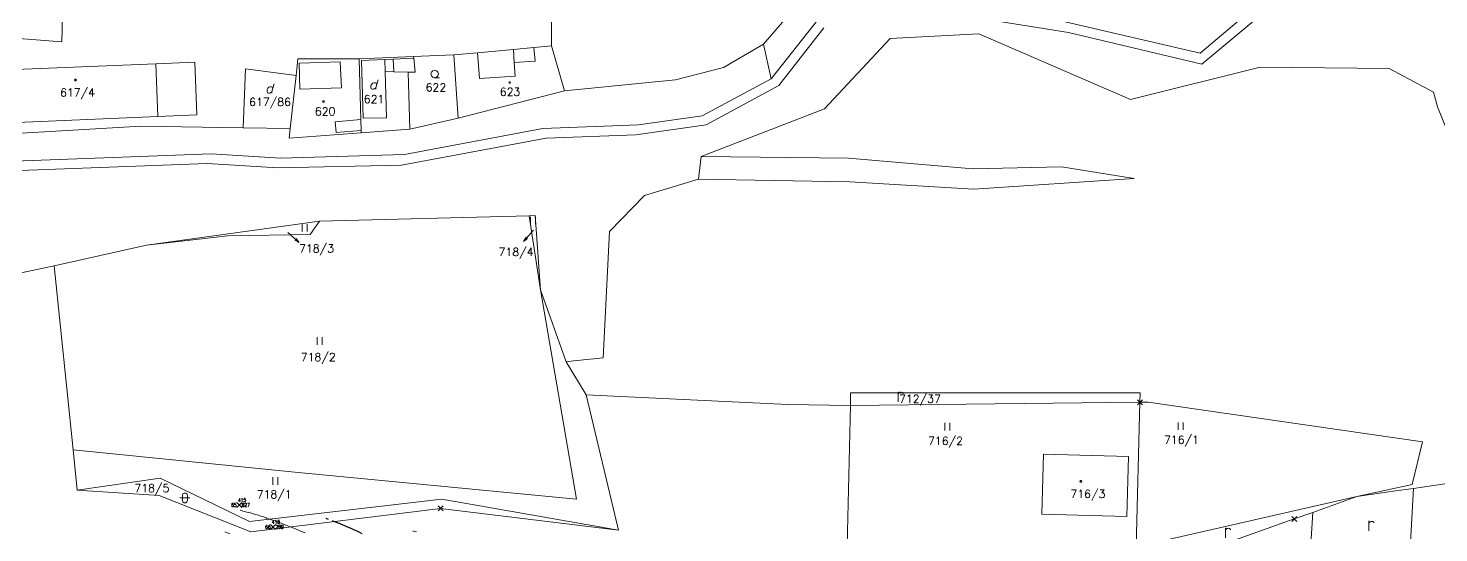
# Model space of a CAD drawing. Extents: x -443817 to 3, y -1171930 to -442383.
# Drawn here: x -442588.6 to -442306.5, y -1170013.1 to -1169912.2 of the extents above; entities that cross this region are included whole.
import ezdxf
from ezdxf.enums import TextEntityAlignment as Align

# ---------------------------------------------------------------- set-up
doc = ezdxf.new("R2010")
doc.units = 0
doc.header["$LTSCALE"] = 0.5
doc.header["$PDMODE"] = 3
doc.header["$PDSIZE"] = 0.5
doc.linetypes.add('121', pattern=[2, 1, -1])
for name, color, linetype in [('BO', 2, 'Continuous'), ('CB', 7, 'Continuous'), ('VB', 11, 'Continuous'), ('VYSKOPIS', 15, 'Continuous')]:
    doc.layers.add(name, color=color, linetype=linetype)
doc.layers.add('KLADPAR', color=7, linetype='Continuous', lineweight=0)
doc.layers.add('ZAPPAR', color=7, linetype='Continuous', lineweight=0)
doc.styles.add('ROMANS', font='romans.shx', dxfattribs={"height": 0.2})
doc.styles.add('T', font='romans.shx', dxfattribs={"width": 0.7, "height": 1.5})

# ---------------------------------------------------------------- blocks, each defined once
blk = doc.blocks.new('0')
at = {"layer": 'BO', "linetype": 'Continuous'}
blk.add_point((0, 0), dxfattribs=at)
at = {"linetype": 'ByBlock', "style": 'T', "width": 0.7, "flags": 1}
blk.add_attdef('0', text='', height=1.5, dxfattribs=at).set_placement((0, 0), align=Align.MIDDLE)
at = {"layer": 'CB', "linetype": 'ByBlock', "style": 'T', "width": 0.7}
blk.add_attdef('C', (-0.5, 1.25), '', height=1.5, dxfattribs=at)
at = {"layer": 'VB', "linetype": 'ByBlock', "style": 'T', "width": 0.7}
blk.add_attdef('1', text='', height=1.5, dxfattribs=at).set_placement((-1, -0.75), align=Align.RIGHT)
at = {"layer": 'VB', "linetype": '121', "style": 'T', "width": 0.7}
blk.add_attdef('2', (1, -0.75), '', height=1.5, dxfattribs=at)
blk = doc.blocks.new('$45')
at = {"color": 0, "flags": 128}
blk.add_lwpolyline([(0.09, 0.15), (0.18, 0), (0.09, -0.15), (-0.09, -0.15), (-0.18, 0), (-0.09, 0.15), (0.09, 0.15)], dxfattribs=at)
blk = doc.blocks.new('$431')
at = {"color": 0}
blk.add_line((0.63, 0.99), (0.9, 1.89), dxfattribs=at)
at = {"color": 0, "flags": 128}
blk.add_lwpolyline([(0.45, 0), (0.45, 0.27), (0.63, 0.99), (0.54, 1.17), (0.36, 1.26), (0.09, 1.26), (-0.18, 1.17), (-0.36, 0.99), (-0.54, 0.72), (-0.54, 0.36), (-0.45, 0.09), (-0.27, 0), (0, 0), (0.18, 0.09), (0.45, 0.27)], dxfattribs=at)
blk = doc.blocks.new('$30')
at = {"color": 0, "flags": 128}
blk.add_lwpolyline([(0, 0), (-0.38, 0.1), (-0.65, 0.37), (-0.75, 0.74), (-0.65, 1.11), (-0.38, 1.38), (-0.01, 1.48), (0.36, 1.38), (0.63, 1.11), (0.73, 0.73), (0.63, 0.35), (0.36, 0.08), (-0.02, -0.02), (0.98, -0.02)], dxfattribs=at)
blk = doc.blocks.new('$479')
at = {"color": 0, "flags": 128}
for points in [[(0, 0), (0, 1.27), (0, 2)], [(0, 1.6), (0.1, 1.73), (0.23, 1.84), (0.37, 1.89), (0.6, 1.9), (0.77, 1.87), (0.87, 1.8), (0.96, 1.7), (1, 1.6)]]:
    blk.add_lwpolyline(points, dxfattribs=at)
blk = doc.blocks.new('$32')
at = {"color": 0}
for p, q in [((-0.5, 1.5), (-0.5, 0)), ((0.5, 0), (0.5, 1.5))]:
    blk.add_line(p, q, dxfattribs=at)
blk = doc.blocks.new('$489')
at = {"color": 0}
blk.add_line((-0.2, 2), (0, 3), dxfattribs=at)
at = {"color": 0, "flags": 128}
blk.add_lwpolyline([(0, 0), (0, 3), (0.2, 2)], dxfattribs=at)
blk = doc.blocks.new('$42')
at = {"color": 0, "flags": 128}
for points in [[(-1, 1), (0.27, 1), (1, 1)], [(-0.5, 1.5), (-0.4, 1.79), (-0.15, 1.97), (0.16, 1.97), (0.41, 1.79), (0.51, 1.5), (0.51, 0.5), (0.41, 0.21), (0.16, 0.03), (-0.15, 0.03), (-0.4, 0.21), (-0.5, 0.5), (-0.5, 1.5)]]:
    blk.add_lwpolyline(points, dxfattribs=at)

msp = doc.modelspace()

# ---------------------------------------------------------------- linework, layer by layer
at = {"layer": 'KLADPAR', "color": 7, "linetype": 'Continuous', "flags": 128}
for points in [[(-442484.02, -1169888.42), (-442478.94, -1169887.08), (-442462.59, -1169882.25), (-442428.74, -1169872.77), (-442415.69, -1169870.61), (-442393.87, -1169875.01), (-442394.22, -1169870.78), (-442394.46, -1169867.87), (-442391.02, -1169882.68), (-442381.66, -1169881.8), (-442380.33, -1169887.96), (-442378.25, -1169894.91), (-442381.19, -1169894.56), (-442394.91, -1169896.94), (-442404.9, -1169895.26), (-442405.25, -1169892.72), (-442425.25, -1169896.5), (-442433.07, -1169905.5), (-442441.59, -1169915.33), (-442449.56, -1169920.02), (-442459.16, -1169922.45), (-442481.38, -1169924.69), (-442483.97, -1169915.68), (-442484.02, -1169888.42)], [(-442581.76, -1169909.66), (-442581.89, -1169914.89), (-442621.47, -1169911.78), (-442636.02, -1169910.28), (-442653.68, -1169908.63), (-442667.58, -1169907.27), (-442694.27, -1169904.63), (-442702.77, -1169903.74), (-442701.75, -1169899.45), (-442693.57, -1169900.15), (-442597.48, -1169908.32), (-442581.76, -1169909.66)], [(-442512.29, -1169932.36), (-442512.6, -1169920.98), (-442511.24, -1169920.97), (-442511.49, -1169918.16), (-442511.52, -1169917.84), (-442503.49, -1169917.51), (-442502.62, -1169930.12), (-442512.29, -1169932.36)], [(-442487.5, -1169916.01), (-442483.97, -1169915.68), (-442481.38, -1169924.69), (-442502.62, -1169930.12), (-442503.49, -1169917.51), (-442498.78, -1169917.07), (-442491.56, -1169916.39), (-442487.5, -1169916.01)], [(-442605.57, -1169920.89), (-442594.49, -1169920.53), (-442563.08, -1169919.26), (-442555.28, -1169918.97), (-442554.89, -1169929.46), (-442562.7, -1169929.79), (-442593.96, -1169931.13), (-442605.1, -1169931.52), (-442625.15, -1169932.01), (-442625.52, -1169921.52), (-442605.57, -1169920.89)], [(-442594.49, -1169920.53), (-442605.57, -1169920.89), (-442625.52, -1169921.52), (-442625.15, -1169932.01), (-442605.1, -1169931.52), (-442593.96, -1169931.13), (-442562.7, -1169929.79), (-442554.89, -1169929.46), (-442555.28, -1169918.97), (-442563.08, -1169919.26), (-442594.49, -1169920.53)], [(-442536.24, -1169932.22), (-442535.01, -1169921.61), (-442534.67, -1169918.3), (-442522.39, -1169918.29), (-442522.08, -1169930.44), (-442522.02, -1169932.61), (-442522.01, -1169933.08), (-442536.42, -1169934.16), (-442536.24, -1169932.22)], [(-442522.01, -1169933.08), (-442522.02, -1169932.61), (-442522.08, -1169930.44), (-442522.39, -1169918.29), (-442511.52, -1169917.84), (-442511.49, -1169918.16), (-442511.24, -1169920.97), (-442512.6, -1169920.98), (-442512.29, -1169932.36), (-442522.01, -1169933.08)], [(-442486.16, -1169964.47), (-442478.93, -1170006.38), (-442535.31, -1170000.99), (-442579.61, -1169996.52), (-442583.43, -1169959.69), (-442564.97, -1169955.53), (-442548.66, -1169953.68), (-442532.23, -1169953.41), (-442530.35, -1169950.74), (-442488.42, -1169949.67), (-442486.16, -1169964.47)], [(-442562.21, -1170002.14), (-442578.82, -1170004.55), (-442579.61, -1169996.52), (-442535.31, -1170000.99), (-442478.93, -1170006.38), (-442486.16, -1169964.47), (-442481.03, -1169978.88), (-442477.03, -1169985.49), (-442470.58, -1170012.58), (-442505.87, -1170006.37), (-442544.36, -1170010.8), (-442562.21, -1170002.14)], [(-442366.27, -1169986.98), (-442367.04, -1170015.87), (-442369.33, -1170016.23), (-442370.36, -1170016.39), (-442373.42, -1170016.86), (-442398.52, -1170020.77), (-442421.08, -1170021.69), (-442424.96, -1170021.24), (-442424.19, -1169987.6), (-442366.27, -1169986.98)], [(-442309.75, -1169994.87), (-442311.83, -1170003.4), (-442322.88, -1170005.85), (-442367.04, -1170015.87), (-442366.27, -1169986.98), (-442364.61, -1169986.97), (-442309.75, -1169994.87)], [(-442578.82, -1170004.55), (-442562.21, -1170002.14), (-442544.36, -1170010.8), (-442505.87, -1170006.37), (-442470.58, -1170012.58), (-442506.15, -1170008.22), (-442544.1, -1170012.88), (-442562.44, -1170005.63), (-442578.82, -1170004.55)], [(-442295.92, -1170001.93), (-442293.5, -1170001.58), (-442293.01, -1170001.65), (-442297.36, -1170044.78), (-442300.09, -1170044.26), (-442309.42, -1170042.69), (-442313.68, -1170042.41), (-442311.56, -1170004.2), (-442295.92, -1170001.93)], [(-442322.88, -1170005.85), (-442331.73, -1170009.01), (-442335.41, -1170010.32), (-442350.92, -1170015.85), (-442352.85, -1170016.54), (-442369.58, -1170017.73), (-442369.33, -1170016.23), (-442367.04, -1170015.87), (-442322.88, -1170005.85)], [(-442335.41, -1170010.32), (-442331.73, -1170009.01), (-442333.76, -1170041.61), (-442337.07, -1170042.01), (-442342.09, -1170042.46), (-442346.06, -1170042.92), (-442351.13, -1170044.31), (-442353.04, -1170045), (-442350.92, -1170015.85), (-442335.41, -1170010.32)]]:
    msp.add_lwpolyline(points, close=True, dxfattribs=at)
for points in [[(-442484.02, -1169888.42), (-442483.97, -1169915.68), (-442487.5, -1169916.01), (-442491.56, -1169916.39), (-442498.78, -1169917.07), (-442503.49, -1169917.51), (-442511.52, -1169917.84), (-442522.39, -1169918.29), (-442534.67, -1169918.3), (-442535.01, -1169921.61), (-442545.14, -1169920.29), (-442545.63, -1169932.07), (-442566.08, -1169931.74), (-442607, -1169934.13), (-442621.04, -1169934.54), (-442639.64, -1169934.53), (-442663.08, -1169939.63), (-442680.07, -1169945.87), (-442692.02, -1169950.79), (-442734.68, -1169948.42), (-442712.16, -1169902.76)], [(-442430.51, -1169910.24), (-442440.05, -1169922.25), (-442441.59, -1169915.33), (-442433.07, -1169905.5)], [(-442338.32, -1169906.28), (-442353.87, -1169919.33), (-442380.55, -1169913.02), (-442397.72, -1169910.25)], [(-442397.72, -1169910.25), (-442380.55, -1169913.02), (-442353.87, -1169919.33), (-442338.32, -1169906.28)], [(-442381.24, -1169910.85), (-442354.23, -1169917.13), (-442339.76, -1169904.9)], [(-442339.76, -1169904.9), (-442354.23, -1169917.13), (-442381.24, -1169910.85)], [(-442621.47, -1169911.78), (-442581.89, -1169914.89), (-442581.76, -1169909.66)], [(-442611.17, -1169939.48), (-442552.03, -1169937.3), (-442538.14, -1169938.14), (-442513.35, -1169937.45), (-442485.67, -1169932.22), (-442466.58, -1169931.48), (-442453.84, -1169929.65), (-442440.05, -1169922.25), (-442430.51, -1169910.24)], [(-442429.46, -1169912.1), (-442438.48, -1169923.62), (-442453.05, -1169931.49), (-442467.1, -1169933.51), (-442485.05, -1169934.18), (-442513.95, -1169939.56), (-442538.66, -1169940.1), (-442552.82, -1169939.21), (-442609.92, -1169941.36)], [(-442609.92, -1169941.36), (-442552.82, -1169939.21), (-442538.66, -1169940.1), (-442513.95, -1169939.56), (-442485.05, -1169934.18), (-442467.1, -1169933.51), (-442453.05, -1169931.49), (-442438.48, -1169923.62), (-442429.46, -1169912.1)], [(-442300.06, -1169944.5), (-442306.79, -1169927.91), (-442307.56, -1169924.95), (-442316.43, -1169920.19), (-442342.22, -1169919.93), (-442368.16, -1169926.41), (-442398.51, -1169913.27), (-442416.24, -1169914.22), (-442429.39, -1169928.29), (-442454, -1169937.84), (-442454.54, -1169942.35), (-442465.37, -1169945.61), (-442472.36, -1169952.83), (-442473.65, -1169978.08), (-442479.46, -1169978.71), (-442481.03, -1169978.88), (-442486.16, -1169964.47), (-442487.23, -1169949.64), (-442488.42, -1169949.67), (-442530.35, -1169950.74), (-442564.97, -1169955.53), (-442583.43, -1169959.69), (-442599.84, -1169963.17)], [(-442295.92, -1170001.93), (-442311.56, -1170004.2), (-442315.62, -1170004.79), (-442322.88, -1170005.85), (-442311.83, -1170003.4), (-442309.75, -1169994.87), (-442364.61, -1169986.97), (-442366.27, -1169986.98), (-442366.22, -1169985.1), (-442424.13, -1169985.07), (-442424.19, -1169987.6), (-442436.7, -1169987.43), (-442477.03, -1169985.49), (-442481.03, -1169978.88), (-442479.46, -1169978.71), (-442473.65, -1169978.08), (-442472.36, -1169952.83), (-442465.37, -1169945.61), (-442454.54, -1169942.35), (-442454, -1169937.84), (-442429.39, -1169928.29), (-442416.24, -1169914.22), (-442398.51, -1169913.27), (-442368.16, -1169926.41), (-442342.22, -1169919.93), (-442316.43, -1169920.19), (-442307.56, -1169924.95), (-442306.79, -1169927.91), (-442300.06, -1169944.5)], [(-442607, -1169934.13), (-442566.08, -1169931.74), (-442545.63, -1169932.07), (-442536.24, -1169932.22), (-442536.42, -1169934.16), (-442522.01, -1169933.08), (-442512.29, -1169932.36), (-442502.62, -1169930.12), (-442481.38, -1169924.69), (-442459.16, -1169922.45), (-442449.56, -1169920.02), (-442441.59, -1169915.33), (-442440.05, -1169922.25), (-442453.84, -1169929.65), (-442466.58, -1169931.48), (-442485.67, -1169932.22), (-442513.35, -1169937.45), (-442538.14, -1169938.14), (-442552.03, -1169937.3), (-442611.17, -1169939.48)], [(-442599.84, -1169963.17), (-442583.43, -1169959.69), (-442579.61, -1169996.52), (-442578.82, -1170004.55), (-442562.44, -1170005.63), (-442544.1, -1170012.88), (-442506.15, -1170008.22), (-442506.15, -1170008.22), (-442470.58, -1170012.58), (-442477.03, -1169985.49), (-442436.7, -1169987.43), (-442424.19, -1169987.6), (-442424.96, -1170021.24)], [(-442333.76, -1170041.61), (-442331.73, -1170009.01), (-442322.88, -1170005.85), (-442315.62, -1170004.79), (-442315.62, -1170004.79), (-442311.56, -1170004.2), (-442313.68, -1170042.41)]]:
    msp.add_lwpolyline(points, dxfattribs=at)
at = {"layer": 'KLADPAR', "color": 7, "linetype": 'Continuous'}
for p in [(-442366.27, -1169986.98), (-442506.15, -1170008.22), (-442335.41, -1170010.32)]:
    msp.add_point(p, dxfattribs=at)
for points in [[(-442535.01, -1169921.61), (-442536.24, -1169932.22), (-442545.63, -1169932.07), (-442545.14, -1169920.29)], [(-442530.35, -1169950.74), (-442532.23, -1169953.41), (-442548.66, -1169953.68), (-442564.97, -1169955.53)], [(-442487.23, -1169949.64), (-442486.16, -1169964.47), (-442488.42, -1169949.67)], [(-442366.22, -1169985.1), (-442366.27, -1169986.98), (-442424.19, -1169987.6), (-442424.13, -1169985.07)], [(-442368.88, -1170009.82), (-442368.56, -1169997.82), (-442385.55, -1169997.37), (-442385.87, -1170009.37)], [(-442368.56, -1169997.82), (-442368.88, -1170009.82), (-442385.87, -1170009.37), (-442385.55, -1169997.37)]]:
    msp.add_3dface(points, dxfattribs=at)
at = {"layer": 'VYSKOPIS', "linetype": 'Continuous', "lineweight": 18, "flags": 128}
for points, elevation in [([(-442546.195353, -1170008.578393), (-442546.169431, -1170008.587758), (-442545.677415, -1170008.76361), (-442545.159478, -1170008.923705), (-442544.64154, -1170009.046972), (-442544.123602, -1170009.106137), (-442544.123602, -1170009.106137), (-442543.605664, -1170009.280154), (-442543.087726, -1170009.401079), (-442542.569788, -1170009.579272), (-442542.444476, -1170009.624516), (-442542.05185, -1170009.757592), (-442541.533912, -1170009.929773), (-442541.015974, -1170010.109927), (-442540.924045, -1170010.142896), (-442540.498036, -1170010.293056), (-442539.980099, -1170010.472767), (-442539.462161, -1170010.658237), (-442539.453878, -1170010.661275), (-442538.944223, -1170010.851427), (-442538.426285, -1170011.039365), (-442538.042004, -1170011.179654), (-442537.908347, -1170011.233124), (-442537.390409, -1170011.432389), (-442536.872471, -1170011.625769), (-442536.683366, -1170011.698033), (-442536.354533, -1170011.836234), (-442535.836595, -1170012.041383), (-442535.379037, -1170012.216412), (-442535.318657, -1170012.243052), (-442534.800719, -1170012.465034), (-442534.282782, -1170012.671639), (-442534.121432, -1170012.734791), (-442533.764844, -1170012.896025), (-442533.246906, -1170013.113008)], 366), ([(-442549.302981, -1170012.87141), (-442548.785043, -1170013.072636), (-442548.304091, -1170013.25317)], 367), ([(-442511.65537, -1170012.734791), (-442511.493514, -1170012.782314), (-442510.975576, -1170012.930892)], 364)]:
    msp.add_lwpolyline(points, dxfattribs=dict(at, elevation=elevation))
at = {"layer": 'VYSKOPIS', "linetype": 'Continuous', "lineweight": 30, "elevation": 365, "flags": 128}
for points in [[(-442529.112001, -1170010.142896), (-442529.103403, -1170010.146566), (-442528.585465, -1170010.358296)], [(-442527.719095, -1170010.661275), (-442527.549589, -1170010.73588), (-442527.031651, -1170010.951851), (-442526.513713, -1170011.15371), (-442526.442585, -1170011.179654), (-442525.995775, -1170011.36968), (-442525.477837, -1170011.588434), (-442525.208499, -1170011.698033), (-442524.959899, -1170011.806176), (-442524.441961, -1170012.02588), (-442523.977954, -1170012.216412), (-442523.924024, -1170012.24204), (-442523.406086, -1170012.483132), (-442522.888148, -1170012.715175), (-442522.842057, -1170012.734791), (-442522.37021, -1170012.976263), (-442521.852272, -1170013.230327)]]:
    msp.add_lwpolyline(points, dxfattribs=at)
at = {"layer": 'ZAPPAR', "color": 7, "linetype": 'Continuous'}
for p, q in [((-442563.08, -1169919.26), (-442562.7, -1169929.79)), ((-442517.29, -1169918.41), (-442517.21, -1169920.83)), ((-442511.49, -1169918.16), (-442515.6, -1169918.34)), ((-442512.6, -1169920.98), (-442515.49, -1169920.89))]:
    msp.add_line(p, q, dxfattribs=at)
at = {"layer": 'ZAPPAR', "color": 7, "linetype": 'Continuous', "flags": 128}
for points in [[(-442498.78, -1169917.07), (-442498.38, -1169922.24), (-442491.25, -1169921.77), (-442491.41, -1169919.04)], [(-442491.56, -1169916.39), (-442491.41, -1169919.04), (-442487.2, -1169918.74), (-442487.5, -1169916.01)], [(-442522.08, -1169930.44), (-442527.21, -1169930.87), (-442527.05, -1169933.04), (-442522.02, -1169932.61)], [(-442454, -1169937.84), (-442424.57, -1169938.17), (-442399.71, -1169940.29), (-442381.99, -1169939.87), (-442367.43, -1169942.24), (-442399.51, -1169944.33), (-442424.29, -1169942.86), (-442454.54, -1169942.35)]]:
    msp.add_lwpolyline(points, dxfattribs=at)
msp.add_lwpolyline([(-442515.6, -1169918.34), (-442515.49, -1169920.89), (-442517.21, -1169920.83), (-442516.97, -1169930.09), (-442521.64, -1169930.14), (-442521.96, -1169918.61), (-442517.29, -1169918.41), (-442515.6, -1169918.34)], close=True, dxfattribs=at)
at = {"layer": 'ZAPPAR', "color": 7, "linetype": 'Continuous'}
msp.add_3dface([(-442534.41, -1169919.17), (-442526.24, -1169918.91), (-442525.96, -1169924.08), (-442534.27, -1169924.37)], dxfattribs=at)

# ---------------------------------------------------------------- block references
at = {"lineweight": 0, "xscale": 0.5, "yscale": 0.5, "zscale": 0.5, "rotation": 359.9999999999999}
for p, values in [((-442546.411, -1170007.551), {'C': '415', '1': '65', '2': '827'}), ((-442539.639, -1170011.909), {'C': '416', '1': '66', '2': '289'})]:
    msp.add_blockref('0', p, dxfattribs=at).add_auto_attribs(values)
at = {"layer": 'KLADPAR', "color": 7, "linetype": 'Continuous'}
for name, p in [('$45', (-442579.14, -1169922.52)), ('$431', (-442540.31, -1169925.14)), ('$431', (-442519.54, -1169924.35)), ('$30', (-442507.31, -1169922.03)), ('$45', (-442492.32, -1169923.03)), ('$45', (-442529.54, -1169926.8)), ('$32', (-442533.29, -1169952.84)), ('$32', (-442487.68, -1169951.38)), ('$32', (-442530.29, -1169975.47)), ('$479', (-442414.61, -1169986.88)), ('$32', (-442404.82, -1169992.62)), ('$32', (-442358.16, -1169992.52)), ('$32', (-442539.18, -1170003.47)), ('$45', (-442378.09, -1170002.81)), ('$42', (-442557.27, -1170007.11)), ('$479', (-442320.48, -1170012.73)), ('$479', (-442349.15, -1170014.09))]:
    msp.add_blockref(name, p, dxfattribs=at)
for p, rotation in [((-442536.68, -1169953.05), 229.475314), ((-442487.55, -1169952.57), 137.968237)]:
    msp.add_blockref('$489', p, dxfattribs=dict(at, rotation=rotation))

# ---------------------------------------------------------------- texts
at = {"layer": 'KLADPAR', "color": 7, "linetype": 'Continuous', "style": 'ROMANS'}
for s, p in [('622', (-442507.07, -1169923.19)), ('617/4', (-442578.74, -1169924.22)), ('617/86', (-442540.24, -1169926.11)), ('621', (-442519.44, -1169925.53)), ('623', (-442492.24, -1169924.08)), ('620', (-442529.22, -1169928)), ('718/3', (-442530.94, -1169955.42)), ('718/4', (-442491.04, -1169956.12)), ('718/2', (-442530.6, -1169977.14)), ('712/37', (-442410.27, -1169985.49)), ('716/2', (-442405.17, -1169993.91)), ('716/1', (-442357.97, -1169993.68)), ('718/5', (-442563.87, -1170003.35)), ('718/1', (-442539.41, -1170004.6)), ('716/3', (-442376.68, -1170004.52))]:
    msp.add_text(s, height=1.6, dxfattribs=at).set_placement(p, align=Align.TOP_CENTER)

doc.saveas('drawing.dxf')
